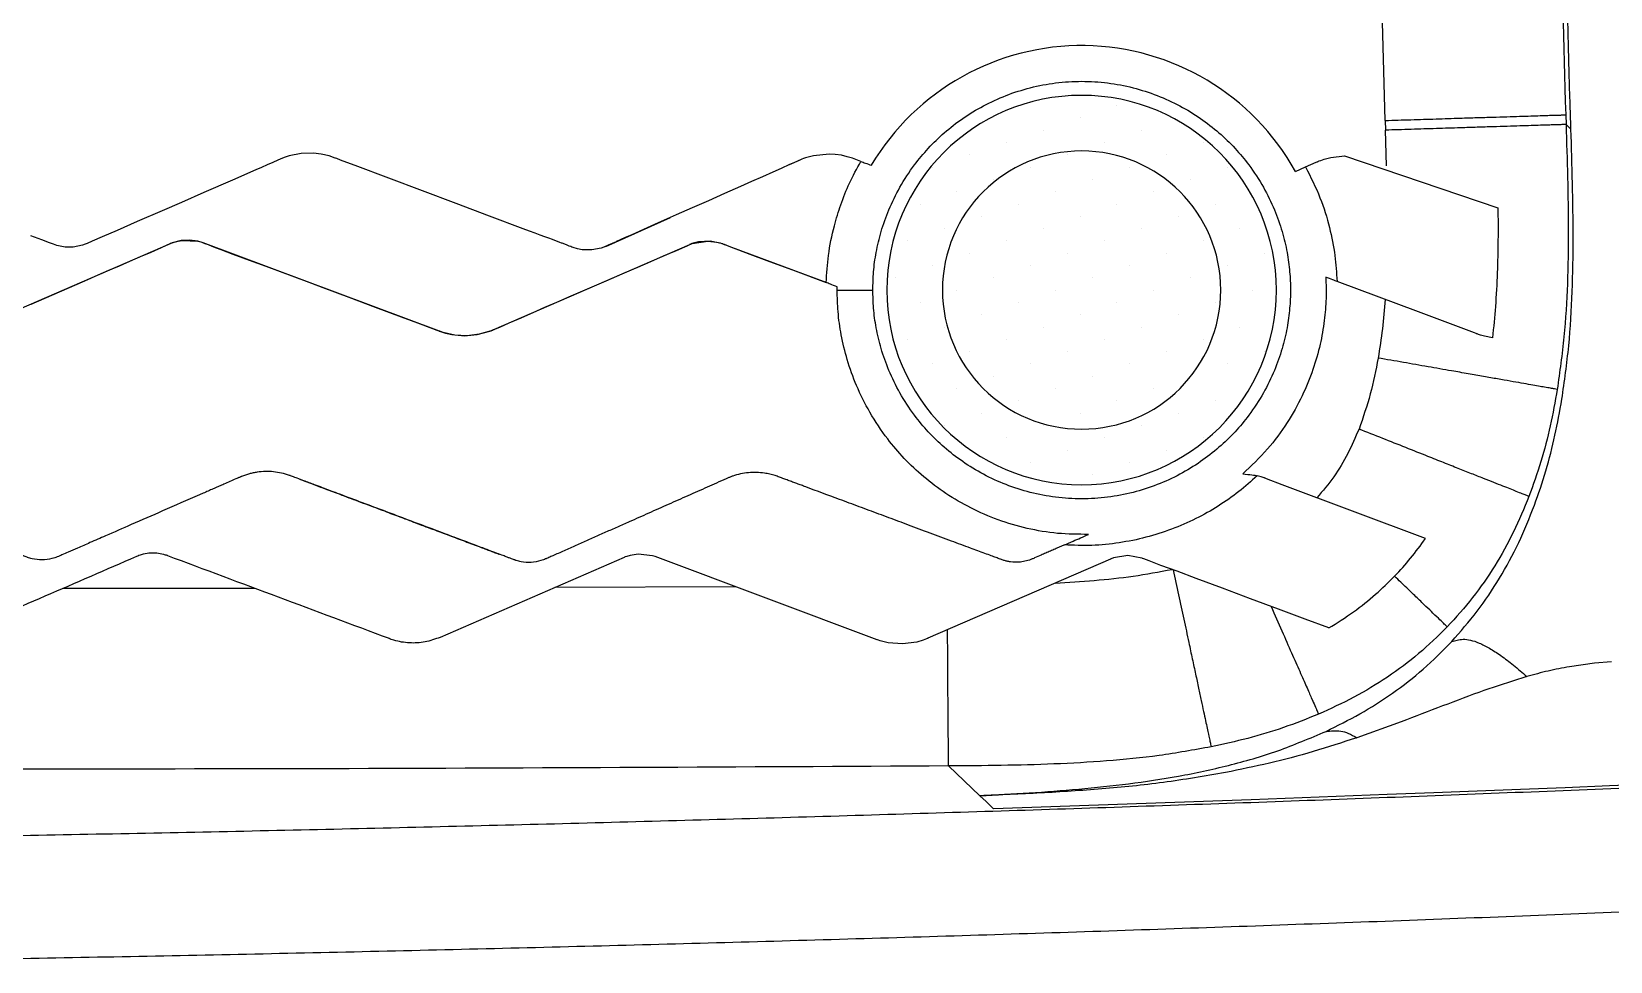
# Model space of a CAD drawing. Header units: inches. Extents: x 2 to 87, y 6 to 129.
# Drawn here: x 44.65 to 58.83, y 48.45 to 56.81 of the extents above; entities that cross this region are included whole.
import ezdxf

# ---------------------------------------------------------------- set-up
doc = ezdxf.new("R2010")
doc.units = ezdxf.units.IN
doc.header["$MEASUREMENT"] = 0
doc.layers.add('1', color=4, linetype='Continuous')

# ---------------------------------------------------------------- blocks, each defined once
blk = doc.blocks.new('*X2')
at = {"color": 0}
for p, q in [((200.597, 336.892), (200.597, 336.892)), ((200.332, 336.627), (200.332, 336.627)), ((200.995, 336.76), (200.995, 336.76)), ((201.393, 336.627), (201.393, 336.627)), ((199.669, 336.494), (199.669, 336.494)), ((200.73, 336.494), (200.73, 336.494)), ((201.791, 336.494), (201.791, 336.494)), ((200.067, 336.362), (200.067, 336.362)), ((201.128, 336.362), (201.128, 336.362)), ((202.188, 336.362), (202.188, 336.362)), ((199.404, 336.229), (199.404, 336.229)), ((199.802, 336.097), (199.802, 336.097)), ((200.465, 336.229), (200.465, 336.229)), ((200.863, 336.097), (200.863, 336.097)), ((201.525, 336.229), (201.525, 336.229)), ((201.923, 336.097), (201.923, 336.097)), ((202.586, 336.229), (202.586, 336.229)), ((200.2, 335.964), (200.2, 335.964)), ((201.26, 335.964), (201.26, 335.964)), ((202.321, 335.964), (202.321, 335.964)), ((199.537, 335.832), (199.537, 335.832)), ((200.597, 335.832), (200.597, 335.832)), ((201.658, 335.832), (201.658, 335.832)), ((202.719, 335.832), (202.719, 335.832)), ((199.934, 335.699), (199.934, 335.699)), ((200.995, 335.699), (200.995, 335.699)), ((202.056, 335.699), (202.056, 335.699)), ((199.272, 335.566), (199.272, 335.566)), ((199.669, 335.434), (199.669, 335.434)), ((200.332, 335.566), (200.332, 335.566)), ((200.73, 335.434), (200.73, 335.434)), ((201.393, 335.566), (201.393, 335.566)), ((201.791, 335.434), (201.791, 335.434)), ((202.454, 335.566), (202.454, 335.566)), ((202.851, 335.434), (202.851, 335.434)), ((199.006, 335.301), (199.006, 335.301)), ((200.067, 335.301), (200.067, 335.301)), ((201.128, 335.301), (201.128, 335.301)), ((202.188, 335.301), (202.188, 335.301)), ((199.404, 335.169), (199.404, 335.169)), ((200.465, 335.169), (200.465, 335.169)), ((201.525, 335.169), (201.525, 335.169)), ((202.586, 335.169), (202.586, 335.169)), ((199.139, 334.903), (199.139, 334.903)), ((199.802, 335.036), (199.802, 335.036)), ((200.2, 334.903), (200.2, 334.903)), ((200.863, 335.036), (200.863, 335.036)), ((201.26, 334.903), (201.26, 334.903)), ((201.923, 335.036), (201.923, 335.036)), ((202.321, 334.903), (202.321, 334.903)), ((202.984, 335.036), (202.984, 335.036)), ((199.537, 334.771), (199.537, 334.771)), ((200.597, 334.771), (200.597, 334.771)), ((201.658, 334.771), (201.658, 334.771)), ((202.719, 334.771), (202.719, 334.771)), ((199.934, 334.638), (199.934, 334.638)), ((200.995, 334.638), (200.995, 334.638)), ((202.056, 334.638), (202.056, 334.638)), ((199.272, 334.506), (199.272, 334.506)), ((200.332, 334.506), (200.332, 334.506)), ((201.393, 334.506), (201.393, 334.506)), ((202.454, 334.506), (202.454, 334.506)), ((199.006, 334.241), (199.006, 334.241)), ((199.669, 334.373), (199.669, 334.373)), ((200.067, 334.241), (200.067, 334.241)), ((200.73, 334.373), (200.73, 334.373)), ((201.128, 334.241), (201.128, 334.241)), ((201.791, 334.373), (201.791, 334.373)), ((202.188, 334.241), (202.188, 334.241)), ((202.851, 334.373), (202.851, 334.373)), ((199.404, 334.108), (199.404, 334.108)), ((200.465, 334.108), (200.465, 334.108)), ((201.525, 334.108), (201.525, 334.108)), ((202.586, 334.108), (202.586, 334.108)), ((199.802, 333.975), (199.802, 333.975)), ((200.863, 333.975), (200.863, 333.975)), ((201.923, 333.975), (201.923, 333.975)), ((200.2, 333.843), (200.2, 333.843)), ((201.26, 333.843), (201.26, 333.843)), ((202.321, 333.843), (202.321, 333.843)), ((199.537, 333.71), (199.537, 333.71)), ((199.934, 333.578), (199.934, 333.578)), ((200.597, 333.71), (200.597, 333.71)), ((200.995, 333.578), (200.995, 333.578)), ((201.658, 333.71), (201.658, 333.71)), ((202.056, 333.578), (202.056, 333.578)), ((200.332, 333.445), (200.332, 333.445)), ((201.393, 333.445), (201.393, 333.445)), ((202.454, 333.445), (202.454, 333.445)), ((199.669, 333.312), (199.669, 333.312)), ((200.73, 333.312), (200.73, 333.312)), ((201.791, 333.312), (201.791, 333.312)), ((200.067, 333.18), (200.067, 333.18)), ((200.465, 333.047), (200.465, 333.047)), ((201.128, 333.18), (201.128, 333.18)), ((201.525, 333.047), (201.525, 333.047)), ((200.863, 332.915), (200.863, 332.915))]:
    blk.add_line(p, q, dxfattribs=at)
blk = doc.blocks.new('DRAIN')
at = {"layer": '1', "color": 2}
for radius in [1.75, 1.25]:
    blk.add_circle((0, 0), radius, dxfattribs=at)
at = {"layer": '1', "color": 3, "xscale": 0.8339416050646733, "yscale": 0.8339416050646733, "zscale": 0.8339416050646733}
blk.add_blockref('*X2', (-167.604, -279.291), dxfattribs=at)
blk = doc.blocks.new('2026 STRIDE')
at = {"layer": '1', "color": 3}
for p, q in [((54.479, 34.897), (54.434, 36.448)), ((54.479, 34.897), (54.481, 34.81)), ((56.1, 34.948), (56.103, 34.861)), ((54.491, 34.489), (54.481, 34.81)), ((56.147, 34.819), (56.103, 34.861)), ((49.126, 34.5), (49.217, 34.54)), ((53.672, 34.439), (53.763, 34.479)), ((47.476, 33.766), (48.059, 34.025)), ((49.555, 33.373), (49.555, 33.403)), ((44.323, 30.692), (42.597, 30.691)), ((48.643, 30.707), (47.019, 30.699)), ((56.358, 30.02), (56.135, 29.988)), ((56.512, 30.033), (56.358, 30.02)), ((55.75, 29.9), (55.365, 29.775)), ((54.623, 29.493), (54.223, 29.349)), ((50.837, 28.828), (50.555, 29.096)), ((50.892, 28.776), (50.837, 28.828)), ((54.495, 28.839), (53.273, 28.793)), ((54.914, 28.855), (54.495, 28.839)), ((55.695, 28.885), (54.914, 28.855)), ((56.096, 28.9), (55.695, 28.885)), ((56.492, 28.916), (56.096, 28.9)), ((56.722, 28.926), (56.492, 28.916)), ((50.96, 28.711), (50.892, 28.776)), ((53.273, 28.793), (50.96, 28.711))]:
    blk.add_line(p, q, dxfattribs=at)
at = {"layer": '1', "color": 3, "flags": 128}
for points in [[(49.768, 34.529), (49.694, 34.557), (49.646, 34.571), (49.593, 34.584), (49.537, 34.591), (49.482, 34.594), (49.343, 34.58), (49.269, 34.56), (49.252, 34.554), (49.236, 34.548), (49.219, 34.541), (49.218, 34.54), (49.209, 34.537), (49.186, 34.526), (49.126, 34.5), (49.052, 34.467), (48.978, 34.434), (48.883, 34.392), (48.785, 34.348), (48.687, 34.305), (48.543, 34.24), (48.398, 34.176), (48.253, 34.112), (48.109, 34.048), (47.947, 33.976), (47.814, 33.916), (47.709, 33.87), (47.65, 33.844), (47.606, 33.824), (47.579, 33.812), (47.571, 33.809), (47.569, 33.808), (47.568, 33.807), (47.568, 33.807), (47.568, 33.807), (47.568, 33.807), (47.568, 33.807), (47.568, 33.807), (47.568, 33.807), (47.568, 33.807), (47.568, 33.807), (47.568, 33.807), (47.568, 33.807), (47.499, 33.777), (47.481, 33.769), (47.477, 33.767), (47.476, 33.766), (47.476, 33.766), (47.475, 33.766), (47.475, 33.766), (47.475, 33.766), (47.475, 33.766), (47.475, 33.766), (47.475, 33.766), (47.475, 33.766), (47.475, 33.766), (47.435, 33.751), (47.35, 33.734), (47.264, 33.736), (47.222, 33.744), (47.183, 33.756), (47.172, 33.76), (47.161, 33.764), (47.147, 33.769), (47.129, 33.776), (47.109, 33.784), (47.085, 33.793), (47.085, 33.793), (47.085, 33.793), (47.084, 33.793), (47.083, 33.793), (47.079, 33.795), (47.063, 33.801), (46.997, 33.826), (46.965, 33.838), (46.929, 33.851), (46.887, 33.867), (46.841, 33.884), (46.79, 33.903), (46.734, 33.924), (46.432, 34.038), (46.131, 34.151), (45.829, 34.265), (45.527, 34.378), (45.226, 34.491), (45.15, 34.52), (45.094, 34.541), (45.059, 34.554), (45.049, 34.558), (45.046, 34.559), (44.99, 34.578), (44.92, 34.594), (44.849, 34.602), (44.74, 34.599), (44.632, 34.578), (44.586, 34.563), (44.551, 34.549), (44.53, 34.54), (44.485, 34.52), (44.433, 34.497), (44.382, 34.475), (44.331, 34.453), (44.123, 34.362), (43.865, 34.249), (43.664, 34.161), (43.492, 34.086), (43.267, 33.988), (43.087, 33.909), (42.952, 33.85), (42.863, 33.812), (42.818, 33.792), (42.8, 33.784), (42.775, 33.776), (42.692, 33.759), (42.618, 33.76), (42.544, 33.774), (42.528, 33.779), (42.514, 33.784), (42.477, 33.798), (42.41, 33.823), (42.312, 33.86)], [(53.763, 34.479), (53.859, 34.521), (53.868, 34.525), (53.871, 34.526), (53.871, 34.526), (53.871, 34.526), (53.871, 34.526), (53.871, 34.526), (53.871, 34.526), (53.871, 34.526), (53.871, 34.526), (53.871, 34.526), (53.871, 34.526), (53.871, 34.526), (53.871, 34.526), (53.871, 34.526), (53.871, 34.526), (53.871, 34.526), (53.871, 34.526), (53.871, 34.526), (53.871, 34.526), (53.871, 34.526), (53.871, 34.526), (53.871, 34.526), (53.871, 34.526), (53.871, 34.526), (53.871, 34.526), (53.871, 34.526), (53.871, 34.526), (53.871, 34.526), (53.871, 34.526), (53.871, 34.526), (53.871, 34.526), (53.871, 34.526), (53.871, 34.526), (53.871, 34.526), (53.871, 34.526), (53.871, 34.526), (53.871, 34.526), (53.871, 34.526), (53.871, 34.526), (53.871, 34.526), (53.871, 34.526), (53.871, 34.526), (53.871, 34.526), (53.871, 34.526), (53.871, 34.526), (53.871, 34.526), (53.871, 34.526), (53.871, 34.526), (53.871, 34.526), (53.871, 34.526), (53.871, 34.526), (53.871, 34.526), (53.871, 34.526), (53.871, 34.526), (53.871, 34.526), (53.871, 34.526), (53.871, 34.526), (53.871, 34.526), (53.871, 34.526), (53.871, 34.526), (53.871, 34.526), (53.871, 34.526), (53.871, 34.526), (53.871, 34.526), (53.871, 34.526), (53.871, 34.526), (53.871, 34.526), (53.871, 34.526), (53.871, 34.526), (53.871, 34.526), (53.871, 34.526), (53.871, 34.526), (53.871, 34.526), (53.871, 34.526), (53.871, 34.526), (53.871, 34.526), (53.871, 34.526), (53.871, 34.526), (53.871, 34.526), (53.871, 34.526), (53.871, 34.526), (53.871, 34.526), (53.871, 34.526), (53.871, 34.526), (53.871, 34.526), (53.871, 34.526), (53.871, 34.526), (53.871, 34.526), (53.871, 34.526), (53.871, 34.526), (53.871, 34.526), (53.871, 34.526), (53.871, 34.526), (53.871, 34.526), (53.871, 34.526), (53.871, 34.526), (53.871, 34.526), (53.871, 34.526), (53.871, 34.526), (53.871, 34.526), (53.871, 34.526), (53.871, 34.526), (53.871, 34.526), (53.871, 34.526), (53.871, 34.526), (53.871, 34.526), (53.871, 34.526), (53.871, 34.526), (53.871, 34.526), (53.871, 34.526), (53.871, 34.526), (53.871, 34.526), (53.871, 34.526), (53.871, 34.526), (53.871, 34.526), (53.871, 34.526), (53.871, 34.526), (53.871, 34.526), (53.871, 34.526), (53.871, 34.526), (53.871, 34.526), (53.871, 34.526), (53.871, 34.526), (53.871, 34.526), (53.871, 34.526), (53.871, 34.526), (53.871, 34.526), (53.871, 34.526), (53.871, 34.526), (53.871, 34.526), (53.871, 34.526), (53.871, 34.526), (53.871, 34.526), (53.871, 34.526), (53.871, 34.526), (53.871, 34.526), (53.871, 34.526), (53.871, 34.526), (53.871, 34.526), (53.871, 34.526), (53.871, 34.526), (53.871, 34.526), (53.871, 34.526), (53.871, 34.526), (53.871, 34.526), (53.871, 34.526), (53.871, 34.526), (53.871, 34.526), (53.871, 34.526), (53.871, 34.526), (53.871, 34.526), (53.871, 34.526), (53.871, 34.526), (53.871, 34.526), (53.871, 34.526), (53.871, 34.526), (53.871, 34.526), (53.871, 34.526), (53.871, 34.526), (53.871, 34.526), (53.871, 34.526), (53.871, 34.526), (53.871, 34.526), (53.871, 34.526), (53.871, 34.526), (53.871, 34.526), (53.871, 34.526), (53.871, 34.526), (53.871, 34.526), (53.871, 34.526), (53.871, 34.526), (53.871, 34.526), (53.871, 34.526), (53.871, 34.526), (53.871, 34.526), (53.871, 34.526), (53.871, 34.526), (53.871, 34.526), (53.871, 34.526), (53.871, 34.526), (53.871, 34.526), (53.871, 34.526), (53.871, 34.526), (53.871, 34.526), (53.871, 34.526), (53.871, 34.526), (53.871, 34.526), (53.871, 34.526), (53.871, 34.526), (53.871, 34.526), (53.871, 34.526), (53.871, 34.526), (53.871, 34.526), (53.871, 34.526), (53.871, 34.526), (53.871, 34.526), (53.871, 34.526), (53.871, 34.526), (53.871, 34.526), (53.871, 34.526), (53.871, 34.526), (53.871, 34.526), (53.871, 34.526), (53.871, 34.526), (53.871, 34.526), (53.871, 34.526), (53.871, 34.526), (53.871, 34.526), (53.871, 34.526), (53.871, 34.526), (53.871, 34.526), (53.871, 34.526), (53.871, 34.526), (53.871, 34.526), (53.871, 34.526), (53.871, 34.526), (53.871, 34.526), (53.871, 34.526), (53.871, 34.526), (53.871, 34.526), (53.871, 34.526), (53.871, 34.526), (53.871, 34.526), (53.871, 34.526), (53.871, 34.526), (53.871, 34.526), (53.871, 34.526), (53.871, 34.526), (53.871, 34.526), (53.871, 34.526), (53.871, 34.526), (53.871, 34.526), (53.871, 34.526), (53.871, 34.526), (53.871, 34.526), (53.871, 34.526), (53.871, 34.526), (53.871, 34.526), (53.871, 34.526), (53.871, 34.526), (53.871, 34.526), (53.871, 34.526), (53.871, 34.526), (53.871, 34.526), (53.871, 34.526), (53.871, 34.526), (53.871, 34.526), (53.871, 34.526), (53.871, 34.526), (53.871, 34.526), (53.871, 34.526), (53.871, 34.526), (53.871, 34.526), (53.871, 34.526), (53.871, 34.526), (53.871, 34.526), (53.871, 34.526), (53.871, 34.526), (53.871, 34.526), (53.871, 34.526), (53.871, 34.526), (53.871, 34.526), (53.871, 34.526), (53.871, 34.526), (53.871, 34.526), (53.871, 34.526), (53.871, 34.526), (53.871, 34.526), (53.871, 34.526), (53.871, 34.526), (53.871, 34.526), (53.871, 34.526), (53.871, 34.526), (53.871, 34.526), (53.871, 34.526), (53.871, 34.526), (53.871, 34.526), (53.871, 34.526), (53.871, 34.526), (53.871, 34.526), (53.871, 34.526), (53.871, 34.526), (53.871, 34.526), (53.871, 34.526), (53.871, 34.526), (53.871, 34.526), (53.871, 34.526), (53.871, 34.526), (53.871, 34.526), (53.871, 34.526), (53.871, 34.526), (53.871, 34.526), (53.871, 34.526), (53.871, 34.526), (53.871, 34.526), (53.871, 34.526), (53.871, 34.526), (53.871, 34.526), (53.871, 34.526), (53.871, 34.526), (53.871, 34.526), (53.871, 34.526), (53.871, 34.526), (53.871, 34.526), (53.871, 34.526), (53.871, 34.526), (53.871, 34.526), (53.871, 34.526), (53.871, 34.526), (53.871, 34.526), (53.871, 34.526), (53.871, 34.526), (53.871, 34.526), (53.871, 34.526), (53.871, 34.526), (53.871, 34.526), (53.871, 34.526), (53.871, 34.526), (53.871, 34.526), (53.871, 34.526), (53.871, 34.526), (53.871, 34.526), (53.871, 34.526), (53.871, 34.526), (53.871, 34.526), (53.871, 34.526), (53.871, 34.526), (53.871, 34.526), (53.871, 34.526), (53.871, 34.526), (53.871, 34.526), (53.871, 34.526), (53.871, 34.526), (53.871, 34.526), (53.871, 34.526), (53.871, 34.526), (53.871, 34.526), (53.871, 34.526), (53.871, 34.526), (53.871, 34.526), (53.871, 34.526), (53.871, 34.526), (53.871, 34.526), (53.871, 34.526), (53.871, 34.526), (53.871, 34.526), (53.871, 34.526), (53.871, 34.526), (53.871, 34.526), (53.871, 34.526), (53.871, 34.526), (53.871, 34.526), (53.871, 34.526), (53.871, 34.526), (53.871, 34.526), (53.871, 34.526), (53.871, 34.526), (53.871, 34.526), (53.871, 34.526), (53.871, 34.526), (53.871, 34.526), (53.871, 34.526), (53.871, 34.526), (53.871, 34.526), (53.871, 34.526), (53.871, 34.526), (53.871, 34.526), (53.871, 34.526), (53.871, 34.526), (53.871, 34.526), (53.871, 34.526), (53.871, 34.526), (53.871, 34.526), (53.871, 34.526), (53.871, 34.526), (53.871, 34.526), (53.871, 34.526), (53.871, 34.526), (53.871, 34.526), (53.871, 34.526), (53.871, 34.526), (53.871, 34.526), (53.871, 34.526), (53.871, 34.526), (53.871, 34.526), (53.871, 34.527), (53.872, 34.527), (53.872, 34.527), (53.872, 34.527), (53.872, 34.527), (53.873, 34.527), (53.875, 34.528), (53.879, 34.53), (53.886, 34.533), (53.901, 34.538), (53.93, 34.549), (53.99, 34.565), (54.113, 34.58), (55.491, 34.113)], [(49.456, 33.44), (48.584, 33.766), (48.544, 33.781), (48.532, 33.786), (48.528, 33.787), (48.526, 33.788), (48.526, 33.788), (48.526, 33.788), (48.526, 33.788), (48.526, 33.788), (48.526, 33.788), (48.526, 33.788), (48.526, 33.788), (48.526, 33.788), (48.526, 33.788), (48.526, 33.788), (48.526, 33.788), (48.526, 33.788), (48.418, 33.812), (48.309, 33.806), (48.25, 33.79), (48.236, 33.784), (48.229, 33.781), (48.227, 33.78), (48.227, 33.78), (46.467, 33.017), (46.467, 33.016), (46.466, 33.016), (46.466, 33.016), (46.465, 33.016), (46.445, 33.007), (46.339, 32.976), (46.231, 32.963), (46.121, 32.969), (46.015, 32.992), (45.99, 33.001), (45.984, 33.003), (45.982, 33.003), (43.86, 33.798), (43.857, 33.798), (43.849, 33.801), (43.812, 33.812), (43.737, 33.822), (43.662, 33.818), (43.58, 33.797), (43.569, 33.792), (43.564, 33.79), (43.562, 33.789), (41.813, 33.03)], [(42.313, 33.247), (42.451, 33.307), (42.589, 33.367), (42.727, 33.427), (42.822, 33.468), (42.917, 33.51), (43.012, 33.551), (43.107, 33.592), (43.201, 33.633), (43.296, 33.674), (43.391, 33.715), (43.486, 33.756), (43.543, 33.781), (43.558, 33.788), (43.562, 33.79), (43.563, 33.79), (43.598, 33.803), (43.633, 33.813), (43.669, 33.819), (43.811, 33.812), (43.825, 33.809), (43.838, 33.805), (43.852, 33.8), (43.873, 33.792), (43.903, 33.781), (43.903, 33.781), (43.903, 33.781), (43.905, 33.781), (43.91, 33.779), (43.932, 33.77), (43.968, 33.757), (44.018, 33.738), (44.127, 33.697), (44.273, 33.643), (44.423, 33.587), (44.551, 33.539), (44.679, 33.491), (44.807, 33.443), (44.934, 33.395), (45.169, 33.308), (45.403, 33.22), (45.637, 33.133), (45.786, 33.077), (45.894, 33.037), (45.959, 33.012), (45.976, 33.006), (45.98, 33.004), (45.981, 33.004), (45.982, 33.004), (45.982, 33.004), (45.982, 33.004), (45.982, 33.004), (45.982, 33.004), (45.982, 33.004), (45.982, 33.004), (45.982, 33.004), (45.982, 33.004), (46.037, 32.986), (46.092, 32.973), (46.207, 32.963), (46.322, 32.973), (46.433, 33.003), (46.447, 33.008), (46.46, 33.013), (46.465, 33.016), (46.473, 33.019), (46.484, 33.024), (46.485, 33.024), (46.495, 33.029), (46.523, 33.041), (46.607, 33.077), (46.716, 33.124), (46.823, 33.171), (46.93, 33.218), (47.037, 33.264), (47.144, 33.311), (47.313, 33.384), (47.481, 33.457), (47.65, 33.53), (47.765, 33.58), (47.88, 33.63), (47.995, 33.68), (48.11, 33.73), (48.186, 33.763), (48.207, 33.772), (48.213, 33.774), (48.253, 33.791), (48.393, 33.813), (48.473, 33.804), (48.488, 33.8), (48.504, 33.796), (48.518, 33.791), (48.535, 33.785), (48.535, 33.785), (48.537, 33.784), (48.54, 33.783), (48.551, 33.779), (48.596, 33.762), (48.668, 33.735), (48.769, 33.697), (48.948, 33.63), (49.177, 33.545), (49.456, 33.44)], [(55.443, 32.945), (55.371, 32.959), (55.336, 32.969), (55.318, 32.975), (55.31, 32.978), (55.305, 32.979), (55.303, 32.98), (55.302, 32.98), (55.302, 32.981), (55.301, 32.981), (55.301, 32.981), (55.301, 32.981), (55.301, 32.981), (55.301, 32.981), (55.301, 32.981), (55.301, 32.981), (55.301, 32.981), (55.301, 32.981), (55.301, 32.981), (55.301, 32.981), (55.301, 32.981), (55.301, 32.981), (55.301, 32.981), (55.301, 32.981), (55.301, 32.981), (55.301, 32.981), (55.301, 32.981), (55.3, 32.981), (55.297, 32.982), (55.282, 32.988), (55.258, 32.997), (54.779, 33.176), (54.046, 33.45)], [(54.84, 31.14), (53.553, 31.624), (53.413, 31.677), (53.401, 31.681), (53.399, 31.682), (53.399, 31.682), (53.398, 31.682), (53.398, 31.682), (53.398, 31.682), (53.398, 31.682), (53.398, 31.682), (53.398, 31.682), (53.398, 31.682), (53.398, 31.682), (53.398, 31.682), (53.398, 31.682), (53.398, 31.682), (53.398, 31.682), (53.398, 31.682), (53.398, 31.682), (53.398, 31.682), (53.398, 31.682), (53.398, 31.682), (53.398, 31.682), (53.397, 31.682), (53.396, 31.683), (53.394, 31.684), (53.39, 31.685), (53.381, 31.688), (53.363, 31.694), (53.328, 31.704)], [(53.971, 30.336), (53.76, 30.415), (53.521, 30.504), (53.269, 30.599), (53.017, 30.693), (52.781, 30.781), (52.608, 30.846), (52.464, 30.899), (52.359, 30.939), (52.311, 30.957), (52.298, 30.962), (52.294, 30.963), (52.293, 30.963), (52.293, 30.964), (52.292, 30.964), (52.292, 30.964), (52.292, 30.964), (52.292, 30.964), (52.292, 30.964), (52.292, 30.964), (52.292, 30.964), (52.292, 30.964), (52.292, 30.964), (52.292, 30.964), (52.292, 30.964), (52.292, 30.964), (52.292, 30.964), (52.292, 30.964), (52.292, 30.964), (52.165, 30.987), (52.037, 30.966), (52.015, 30.958), (52.012, 30.957), (52.012, 30.956), (52.011, 30.956), (52.011, 30.956), (50.369, 30.244), (50.368, 30.243), (50.364, 30.241), (50.357, 30.238), (50.326, 30.227), (50.271, 30.21), (50.143, 30.193), (50.013, 30.204), (49.942, 30.222), (49.925, 30.227), (49.918, 30.23), (49.914, 30.231), (49.914, 30.231), (47.921, 30.977), (47.921, 30.977), (47.921, 30.977), (47.921, 30.977), (47.919, 30.978), (47.895, 30.985), (47.766, 31), (47.695, 30.988), (47.664, 30.979), (47.651, 30.974), (47.645, 30.971), (47.642, 30.97), (47.641, 30.97), (47.641, 30.969), (47.64, 30.969), (47.64, 30.969), (47.64, 30.969), (45.988, 30.252)]]:
    blk.add_lwpolyline(points, dxfattribs=at)
at = {"layer": '1', "color": 3}
blk.add_arc((51.751, 33.373), 2.197, 29.0438, 149.3098, dxfattribs=at)
for points, knots in [([(55.969, 50.122), (55.955, 48.857), (55.927, 46.328), (55.942, 42.534), (55.993, 38.74), (56.064, 36.212), (56.1, 34.948)], [0, 0, 0, 0, 0.25, 0.5, 0.75, 1, 1, 1, 1]), ([(56.147, 34.819), (56.144, 34.903), (56.138, 35.083), (56.13, 35.371), (56.122, 35.692), (56.115, 36.04), (56.11, 36.411), (56.108, 36.799), (56.109, 37.058), (56.109, 37.19)], [0, 0, 0, 0, 0.104536, 0.2247704, 0.3586518, 0.5043906, 0.6605149, 0.8259289, 1, 1, 1, 1]), ([(57.788, 35.373), (57.716, 35.398), (57.571, 35.448), (57.356, 35.535), (57.162, 35.63), (56.992, 35.73), (56.845, 35.831), (56.708, 35.944), (56.582, 36.065), (56.469, 36.195), (56.371, 36.332), (56.289, 36.473), (56.217, 36.633), (56.161, 36.81), (56.126, 37.002), (56.115, 37.128), (56.109, 37.19)], [0, 0, 0, 0, 0.08539, 0.17075, 0.25609, 0.320016, 0.383773, 0.44727, 0.510417, 0.573145, 0.635416, 0.697235, 0.758638, 0.839902, 0.920468, 1, 1, 1, 1]), ([(49.875, 33.373), (49.877, 33.319), (49.879, 33.205), (49.904, 33.029), (49.948, 32.841), (50.018, 32.645), (50.117, 32.442), (50.237, 32.258), (50.373, 32.095), (50.517, 31.955), (50.683, 31.826), (50.868, 31.713), (51.072, 31.619), (51.289, 31.55), (51.518, 31.507), (51.751, 31.492), (51.985, 31.507), (52.213, 31.55), (52.431, 31.619), (52.634, 31.713), (52.82, 31.826), (52.985, 31.955), (53.13, 32.095), (53.265, 32.258), (53.386, 32.442), (53.485, 32.645), (53.554, 32.841), (53.599, 33.029), (53.622, 33.205), (53.63, 33.373), (53.622, 33.541), (53.599, 33.717), (53.554, 33.904), (53.485, 34.101), (53.386, 34.304), (53.265, 34.488), (53.13, 34.651), (52.985, 34.791), (52.82, 34.92), (52.634, 35.033), (52.431, 35.126), (52.213, 35.196), (51.985, 35.239), (51.751, 35.254), (51.518, 35.239), (51.289, 35.196), (51.072, 35.126), (50.868, 35.033), (50.683, 34.92), (50.517, 34.791), (50.373, 34.651), (50.237, 34.488), (50.117, 34.304), (50.018, 34.101), (49.948, 33.904), (49.904, 33.717), (49.879, 33.541), (49.877, 33.427), (49.875, 33.373)], [0, 0, 0, 0, 0.013834, 0.028864, 0.045175, 0.062841, 0.081915, 0.10242, 0.118731, 0.135806, 0.153596, 0.172027, 0.191008, 0.210421, 0.230134, 0.25, 0.269866, 0.289579, 0.308992, 0.327973, 0.346404, 0.364194, 0.381269, 0.39758, 0.418085, 0.437159, 0.454825, 0.471136, 0.486166, 0.5, 0.513834, 0.528864, 0.545175, 0.562841, 0.581915, 0.60242, 0.618731, 0.635806, 0.653596, 0.672027, 0.691008, 0.710421, 0.730134, 0.75, 0.769866, 0.789579, 0.808992, 0.827973, 0.846404, 0.864194, 0.881269, 0.89758, 0.918085, 0.937159, 0.954825, 0.971136, 0.986166, 1, 1, 1, 1]), ([(54.479, 34.897), (54.556, 34.9), (54.708, 34.904), (54.933, 34.911), (55.132, 34.918), (55.302, 34.923), (55.444, 34.927), (55.573, 34.931), (55.689, 34.935), (55.789, 34.938), (55.874, 34.941), (55.943, 34.943), (56.003, 34.945), (56.049, 34.946), (56.08, 34.947), (56.093, 34.948), (56.1, 34.948)], [0, 0, 0, 0, 0.090455, 0.179009, 0.264268, 0.325714, 0.385138, 0.442996, 0.5, 0.557004, 0.614862, 0.674286, 0.735732, 0.820991, 0.909545, 1, 1, 1, 1]), ([(56.103, 34.861), (56.096, 34.86), (56.083, 34.86), (56.051, 34.859), (56.005, 34.858), (55.945, 34.856), (55.877, 34.854), (55.792, 34.851), (55.692, 34.848), (55.576, 34.844), (55.446, 34.84), (55.305, 34.836), (55.135, 34.83), (54.936, 34.824), (54.711, 34.817), (54.558, 34.812), (54.481, 34.81)], [0, 0, 0, 0, 0.090455, 0.179009, 0.264268, 0.325714, 0.385138, 0.442996, 0.5, 0.557004, 0.614862, 0.674286, 0.735732, 0.820991, 0.909545, 1, 1, 1, 1]), ([(56.103, 34.861), (56.108, 34.702), (56.118, 34.384), (56.126, 33.907), (56.118, 33.43), (56.091, 32.953), (56.046, 32.638), (56.024, 32.48)], [0, 0, 0, 0, 0.200017, 0.400028, 0.600032, 0.800026, 1, 1, 1, 1]), ([(56.066, 32.391), (56.088, 32.552), (56.134, 32.872), (56.162, 33.359), (56.17, 33.845), (56.162, 34.332), (56.152, 34.656), (56.147, 34.819)], [0, 0, 0, 0, 0.199971, 0.399964, 0.599969, 0.799981, 1, 1, 1, 1]), ([(49.456, 33.44), (49.461, 33.522), (49.472, 33.694), (49.52, 33.928), (49.586, 34.144), (49.663, 34.338), (49.732, 34.464), (49.768, 34.529)], [0, 0, 0, 0, 0.215165, 0.4524787, 0.623897, 0.8063157, 1, 1, 1, 1]), ([(49.768, 34.529), (49.781, 34.524), (49.809, 34.514), (49.844, 34.501), (49.862, 34.494)], [0, 0, 0, 0, 0.486001, 1, 1, 1, 1]), ([(53.763, 34.479), (53.809, 34.388), (53.897, 34.213), (53.98, 33.943), (54.031, 33.691), (54.041, 33.528), (54.046, 33.45)], [0, 0, 0, 0, 0.2844032, 0.5450464, 0.7830723, 1, 1, 1, 1]), ([(55.491, 34.113), (55.492, 34.016), (55.493, 33.821), (55.486, 33.525), (55.471, 33.233), (55.452, 33.039), (55.443, 32.945)], [0, 0, 0, 0, 0.249519, 0.499318, 0.759328, 1, 1, 1, 1]), ([(53.945, 33.488), (53.947, 33.425), (53.95, 33.295), (53.933, 33.093), (53.896, 32.879), (53.831, 32.651), (53.734, 32.414), (53.598, 32.173), (53.423, 31.934), (53.275, 31.793), (53.199, 31.721)], [0, 0, 0, 0, 0.0954781, 0.1961965, 0.3056955, 0.4245645, 0.5532811, 0.6921382, 0.8411581, 1, 1, 1, 1]), ([(54.046, 33.45), (54.034, 33.455), (54.01, 33.464), (53.967, 33.48), (53.945, 33.488)], [0, 0, 0, 0, 0.482038, 1, 1, 1, 1]), ([(49.555, 33.403), (49.533, 33.411), (49.491, 33.427), (49.468, 33.436), (49.456, 33.44)], [0, 0, 0, 0, 0.516479, 1, 1, 1, 1]), ([(49.555, 33.373), (49.577, 33.373), (49.623, 33.373), (49.705, 33.373), (49.79, 33.373), (49.847, 33.373), (49.875, 33.373)], [0, 0, 0, 0, 0.257226, 0.513656, 0.763013, 1, 1, 1, 1]), ([(51.813, 31.177), (51.72, 31.178), (51.535, 31.179), (51.262, 31.226), (51.001, 31.302), (50.756, 31.409), (50.532, 31.539), (50.332, 31.69), (50.157, 31.855), (49.993, 32.048), (49.847, 32.266), (49.727, 32.507), (49.643, 32.741), (49.589, 32.964), (49.56, 33.173), (49.556, 33.308), (49.555, 33.373)], [0, 0, 0, 0, 0.079217, 0.157943, 0.235572, 0.311544, 0.385375, 0.456662, 0.525099, 0.590469, 0.672618, 0.748989, 0.81966, 0.884843, 0.94484, 1, 1, 1, 1]), ([(54.477, 33.289), (54.47, 33.201), (54.456, 33.025), (54.429, 32.85), (54.415, 32.762)], [0, 0, 0, 0, 0.500027, 1, 1, 1, 1]), ([(54.415, 32.762), (54.394, 32.654), (54.353, 32.437), (54.279, 32.228), (54.243, 32.124)], [0, 0, 0, 0, 0.50006, 1, 1, 1, 1]), ([(56.024, 32.48), (56.016, 32.482), (56.001, 32.484), (55.967, 32.49), (55.919, 32.499), (55.858, 32.509), (55.789, 32.522), (55.704, 32.536), (55.604, 32.554), (55.49, 32.574), (55.362, 32.596), (55.223, 32.621), (55.056, 32.65), (54.861, 32.684), (54.64, 32.723), (54.49, 32.749), (54.415, 32.762)], [0, 0, 0, 0, 0.090296, 0.178734, 0.263951, 0.325423, 0.38492, 0.442887, 0.500018, 0.557147, 0.615108, 0.674597, 0.736062, 0.821271, 0.909705, 1, 1, 1, 1]), ([(56.024, 32.48), (56.004, 32.371), (55.965, 32.153), (55.882, 31.831), (55.807, 31.622), (55.77, 31.518)], [0, 0, 0, 0, 0.33335, 0.666684, 1, 1, 1, 1]), ([(55.819, 31.439), (55.855, 31.542), (55.926, 31.748), (56.007, 32.067), (56.046, 32.283), (56.066, 32.391)], [0, 0, 0, 0, 0.333317, 0.666651, 1, 1, 1, 1]), ([(54.243, 32.124), (54.211, 32.049), (54.147, 31.901), (54.022, 31.691), (53.917, 31.568), (53.864, 31.507)], [0, 0, 0, 0, 0.333394, 0.666726, 1, 1, 1, 1]), ([(55.77, 31.518), (55.762, 31.521), (55.745, 31.528), (55.711, 31.541), (55.664, 31.56), (55.605, 31.584), (55.538, 31.61), (55.458, 31.642), (55.363, 31.679), (55.255, 31.722), (55.134, 31.77), (55.003, 31.822), (54.845, 31.885), (54.662, 31.958), (54.454, 32.04), (54.314, 32.096), (54.243, 32.124)], [0, 0, 0, 0, 0.090179, 0.17853, 0.263713, 0.325201, 0.384746, 0.442789, 0.500012, 0.557233, 0.615273, 0.674813, 0.736295, 0.821473, 0.909822, 1, 1, 1, 1]), ([(51.596, 31.082), (51.582, 31.076), (51.554, 31.064), (51.512, 31.046), (51.47, 31.027), (51.428, 31.009), (51.381, 30.988), (51.343, 30.972), (51.317, 30.96), (51.31, 30.957), (51.291, 30.949), (51.256, 30.937), (51.19, 30.925), (51.131, 30.926), (51.081, 30.935), (51.052, 30.943), (51.031, 30.95), (51.008, 30.959), (50.98, 30.969), (50.935, 30.986), (50.858, 31.015), (50.739, 31.059), (50.574, 31.12), (50.389, 31.189), (50.231, 31.248), (50.108, 31.294), (50.019, 31.327), (49.93, 31.36), (49.841, 31.393), (49.752, 31.426), (49.664, 31.459), (49.504, 31.518), (49.36, 31.571), (49.233, 31.619), (49.194, 31.633), (49.154, 31.648), (49.115, 31.663), (49.075, 31.677), (49.036, 31.692), (48.995, 31.707), (48.951, 31.719), (48.871, 31.734), (48.781, 31.736), (48.686, 31.722), (48.635, 31.708), (48.605, 31.697), (48.593, 31.692), (48.582, 31.688), (48.569, 31.682), (48.533, 31.666), (48.472, 31.639), (48.358, 31.588), (48.213, 31.524), (48.037, 31.446), (47.862, 31.368), (47.709, 31.3), (47.58, 31.243), (47.474, 31.196), (47.368, 31.148), (47.262, 31.101), (47.155, 31.054), (47.068, 31.015), (47.005, 30.987), (46.97, 30.972), (46.949, 30.962), (46.939, 30.958), (46.93, 30.954), (46.916, 30.948), (46.873, 30.934), (46.806, 30.922), (46.73, 30.927), (46.684, 30.939), (46.665, 30.945), (46.656, 30.948), (46.644, 30.952), (46.626, 30.959), (46.611, 30.965), (46.598, 30.969), (46.582, 30.976), (46.548, 30.989), (46.492, 31.009), (46.431, 31.032), (46.369, 31.056), (46.31, 31.078), (46.244, 31.103), (46.171, 31.13), (46.092, 31.16), (46.006, 31.192), (45.806, 31.267), (45.499, 31.383), (45.196, 31.497), (45.008, 31.567), (44.932, 31.596), (44.867, 31.62), (44.811, 31.641), (44.759, 31.661), (44.709, 31.68), (44.67, 31.694), (44.648, 31.703), (44.639, 31.706), (44.589, 31.724), (44.492, 31.745), (44.381, 31.743), (44.309, 31.73), (44.274, 31.722), (44.239, 31.711), (44.214, 31.702), (44.198, 31.695), (44.19, 31.692), (44.184, 31.689), (44.18, 31.687), (44.177, 31.686), (44.168, 31.682), (44.141, 31.671), (44.099, 31.652), (44.049, 31.63), (44.002, 31.61), (43.966, 31.594), (43.937, 31.581), (43.915, 31.572), (43.893, 31.562), (43.87, 31.552), (43.848, 31.542), (43.722, 31.488), (43.511, 31.395), (43.229, 31.272), (43.012, 31.177), (42.851, 31.107), (42.739, 31.058), (42.655, 31.022), (42.602, 30.998), (42.57, 30.984), (42.548, 30.975), (42.525, 30.966), (42.48, 30.953), (42.411, 30.945), (42.344, 30.953), (42.301, 30.964), (42.286, 30.969), (42.267, 30.976), (42.249, 30.983), (42.225, 30.992), (42.204, 31), (42.18, 31.009), (42.145, 31.021), (42.086, 31.043), (41.987, 31.08), (41.84, 31.135), (41.667, 31.199), (41.476, 31.27), (41.272, 31.346), (41.013, 31.442), (40.808, 31.518), (40.666, 31.571), (40.624, 31.587), (40.581, 31.603), (40.538, 31.619), (40.494, 31.635), (40.45, 31.652), (40.382, 31.676), (40.311, 31.703), (40.231, 31.733), (40.163, 31.748), (40.066, 31.759), (39.982, 31.753), (39.916, 31.738), (39.888, 31.73), (39.861, 31.721), (39.836, 31.712), (39.822, 31.706), (39.814, 31.703), (39.812, 31.702), (39.805, 31.699), (39.777, 31.687), (39.717, 31.66), (39.613, 31.615), (39.486, 31.56), (39.341, 31.497), (39.185, 31.429), (38.982, 31.34), (38.819, 31.269), (38.703, 31.219), (38.664, 31.202), (38.624, 31.184), (38.584, 31.167), (38.542, 31.149), (38.477, 31.12), (38.397, 31.085), (38.313, 31.049), (38.262, 31.026), (38.224, 31.01), (38.189, 30.995), (38.128, 30.978), (38.051, 30.973), (37.987, 30.983), (37.951, 30.994), (37.944, 30.997), (37.938, 30.999), (37.933, 31.001), (37.924, 31.004), (37.908, 31.01), (37.876, 31.022), (37.819, 31.043), (37.736, 31.074), (37.637, 31.111), (37.531, 31.151), (37.427, 31.19), (37.303, 31.236), (37.159, 31.29), (36.996, 31.351), (36.745, 31.445), (36.53, 31.525), (36.351, 31.592), (36.295, 31.613), (36.24, 31.634), (36.184, 31.655), (36.128, 31.675), (36.06, 31.701), (36.002, 31.722), (35.958, 31.739), (35.935, 31.748), (35.91, 31.757), (35.883, 31.765), (35.818, 31.782), (35.712, 31.795), (35.601, 31.781), (35.529, 31.76), (35.499, 31.749), (35.476, 31.74), (35.461, 31.733), (35.448, 31.728), (35.438, 31.723), (35.429, 31.719), (35.211, 31.624), (34.961, 31.514), (34.68, 31.39), (34.574, 31.344), (34.469, 31.298), (34.363, 31.251), (34.258, 31.205), (34.148, 31.157), (34.033, 31.106), (33.939, 31.065), (33.881, 31.04), (33.861, 31.031), (33.848, 31.025), (33.826, 31.015), (33.79, 31.003), (33.732, 30.991), (33.678, 30.99), (33.629, 30.996), (33.6, 31.002), (33.578, 31.009), (33.563, 31.014), (33.551, 31.018), (33.537, 31.024), (33.518, 31.031), (33.491, 31.041), (33.456, 31.054), (33.416, 31.069), (33.375, 31.083), (33.335, 31.098), (32.991, 31.225), (32.52, 31.399), (32.048, 31.574), (31.877, 31.637), (31.83, 31.655), (31.782, 31.672), (31.735, 31.689), (31.688, 31.707), (31.641, 31.724), (31.598, 31.74), (31.562, 31.753), (31.534, 31.763), (31.509, 31.771), (31.483, 31.778), (31.417, 31.792), (31.334, 31.797), (31.238, 31.786), (31.178, 31.772), (31.14, 31.759), (31.122, 31.752), (31.113, 31.748), (31.107, 31.746), (31.103, 31.744), (31.1, 31.743), (31.09, 31.738), (31.076, 31.732), (31.057, 31.723), (31.038, 31.715), (31.015, 31.705), (30.547, 31.496), (30.087, 31.291), (29.636, 31.089)], [0, 0, 0, 0, 0.001946, 0.003893, 0.005839, 0.007786, 0.009732, 0.012425, 0.013134, 0.013329, 0.013387, 0.01573, 0.018092, 0.021919, 0.023199, 0.024482, 0.025789, 0.026006, 0.027658, 0.029594, 0.032198, 0.038077, 0.045866, 0.054604, 0.063351, 0.067386, 0.071421, 0.075455, 0.07949, 0.083525, 0.087559, 0.091594, 0.105304, 0.107099, 0.108895, 0.11069, 0.112486, 0.114281, 0.116076, 0.117834, 0.119863, 0.121945, 0.128139, 0.131213, 0.134272, 0.1348, 0.135339, 0.135889, 0.136394, 0.137036, 0.140966, 0.144896, 0.153068, 0.16124, 0.169412, 0.177583, 0.182532, 0.18748, 0.192428, 0.197376, 0.202324, 0.207273, 0.209522, 0.211158, 0.21218, 0.212461, 0.212544, 0.213425, 0.214454, 0.21828, 0.222106, 0.224035, 0.224393, 0.224657, 0.225182, 0.226007, 0.227131, 0.227206, 0.227783, 0.229366, 0.231881, 0.235328, 0.237715, 0.240408, 0.243404, 0.246705, 0.250309, 0.254218, 0.258432, 0.277595, 0.29617, 0.29971, 0.303249, 0.306513, 0.308679, 0.310845, 0.313553, 0.315487, 0.316266, 0.31653, 0.316735, 0.322954, 0.32915, 0.330715, 0.332272, 0.333828, 0.335388, 0.335654, 0.336024, 0.336498, 0.33651, 0.336601, 0.336859, 0.337839, 0.34025, 0.342789, 0.344775, 0.346761, 0.347801, 0.348841, 0.349882, 0.350922, 0.351962, 0.353003, 0.368404, 0.38147, 0.392199, 0.398713, 0.403913, 0.407799, 0.41037, 0.411311, 0.412337, 0.413366, 0.414487, 0.418317, 0.422153, 0.423067, 0.423939, 0.424146, 0.425656, 0.426457, 0.427406, 0.428504, 0.42975, 0.43209, 0.436599, 0.443275, 0.45212, 0.460138, 0.469365, 0.479801, 0.495427, 0.497312, 0.499224, 0.501162, 0.503128, 0.505119, 0.507137, 0.509182, 0.514258, 0.516938, 0.520049, 0.523161, 0.529362, 0.530604, 0.531846, 0.533096, 0.534224, 0.535153, 0.535161, 0.535231, 0.535428, 0.536175, 0.539085, 0.543883, 0.550569, 0.556792, 0.564068, 0.572396, 0.585001, 0.586787, 0.588605, 0.590455, 0.592335, 0.594248, 0.596191, 0.601469, 0.605369, 0.607891, 0.608635, 0.610621, 0.612785, 0.61661, 0.620445, 0.620928, 0.621412, 0.621451, 0.621754, 0.622111, 0.622592, 0.623924, 0.626505, 0.630314, 0.635284, 0.640016, 0.644748, 0.64948, 0.656916, 0.664352, 0.671788, 0.691124, 0.693656, 0.696189, 0.698721, 0.701253, 0.703785, 0.706317, 0.710626, 0.711591, 0.712413, 0.713782, 0.714916, 0.716078, 0.722283, 0.728475, 0.730211, 0.731878, 0.732524, 0.73342, 0.733876, 0.734332, 0.734788, 0.735244, 0.764693, 0.769601, 0.774509, 0.779417, 0.784325, 0.789234, 0.794142, 0.799685, 0.805228, 0.807251, 0.807803, 0.807964, 0.809074, 0.810898, 0.81282, 0.816576, 0.817826, 0.819087, 0.820367, 0.820704, 0.821177, 0.821924, 0.822671, 0.823778, 0.825604, 0.827429, 0.829255, 0.831081, 0.832907, 0.876133, 0.895153, 0.897288, 0.899423, 0.901558, 0.903692, 0.905827, 0.907962, 0.910097, 0.911779, 0.912769, 0.913928, 0.915101, 0.916278, 0.922471, 0.925588, 0.928693, 0.9303, 0.930719, 0.931137, 0.931555, 0.931569, 0.931671, 0.931942, 0.932953, 0.933693, 0.934588, 0.93564, 0.936848, 1, 1, 1, 1]), ([(44.725, 31.674), (44.725, 31.674), (44.768, 31.658), (44.85, 31.626), (44.976, 31.579), (45.116, 31.527), (45.247, 31.477), (45.362, 31.434), (45.446, 31.403), (45.523, 31.374), (45.593, 31.347), (45.656, 31.324), (45.711, 31.303), (45.798, 31.27), (45.917, 31.225), (46.068, 31.169), (46.209, 31.116), (46.315, 31.076), (46.388, 31.048), (46.431, 31.032), (46.473, 31.017), (46.502, 31.006), (46.516, 31), (46.517, 31)], [0, 0, 0, 0, 0.0000089, 0.0722595, 0.1366575, 0.212101, 0.3054637, 0.356693, 0.4038493, 0.4469325, 0.4859428, 0.52088, 0.5517442, 0.5785354, 0.6671642, 0.7510106, 0.8300748, 0.9043567, 0.9283884, 0.952164, 0.9756837, 0.9989473, 1, 1, 1, 1]), ([(53.328, 31.704), (53.274, 31.655), (53.164, 31.557), (52.979, 31.428), (52.777, 31.314), (52.56, 31.22), (52.329, 31.146), (52.089, 31.098), (51.843, 31.073), (51.678, 31.079), (51.596, 31.082)], [0, 0, 0, 0, 0.11501, 0.233888, 0.356235, 0.481559, 0.609278, 0.738739, 0.869228, 1, 1, 1, 1]), ([(53.199, 31.721), (53.229, 31.718), (53.284, 31.714), (53.314, 31.707), (53.328, 31.704)], [0, 0, 0, 0, 0.53815, 1, 1, 1, 1]), ([(55.77, 31.518), (55.725, 31.411), (55.637, 31.196), (55.466, 30.892), (55.27, 30.604), (55.114, 30.432), (55.036, 30.346)], [0, 0, 0, 0, 0.250019, 0.500026, 0.750015, 1, 1, 1, 1]), ([(55.076, 30.214), (55.154, 30.303), (55.31, 30.481), (55.51, 30.781), (55.684, 31.1), (55.774, 31.326), (55.819, 31.439)], [0, 0, 0, 0, 0.249991, 0.49998, 0.749983, 1, 1, 1, 1]), ([(51.596, 31.082), (51.621, 31.093), (51.682, 31.12), (51.765, 31.156), (51.813, 31.177)], [0, 0, 0, 0, 0.417623, 1, 1, 1, 1]), ([(54.563, 30.801), (54.612, 30.854), (54.711, 30.961), (54.797, 31.08), (54.84, 31.14)], [0, 0, 0, 0, 0.492906, 1, 1, 1, 1]), ([(45.988, 30.252), (45.943, 30.236), (45.854, 30.204), (45.711, 30.197), (45.609, 30.214), (45.553, 30.232), (45.54, 30.237), (45.535, 30.239), (45.533, 30.24), (44.868, 30.488), (44.204, 30.737), (43.54, 30.985), (43.539, 30.986), (43.527, 30.99), (43.496, 31), (43.417, 31.014), (43.333, 31.005), (43.274, 30.984), (43.26, 30.978), (43.259, 30.978), (42.712, 30.739), (42.163, 30.504), (41.615, 30.264), (41.613, 30.263), (41.608, 30.261), (41.599, 30.258), (41.572, 30.247), (41.502, 30.225), (41.388, 30.209), (41.275, 30.22), (41.203, 30.238), (41.176, 30.248), (41.165, 30.251), (40.498, 30.5), (39.833, 30.751), (39.168, 30.998), (39.165, 31), (39.137, 31.009), (39.064, 31.026), (38.975, 31.021), (38.913, 31.001), (38.895, 30.994), (38.89, 30.992), (38.351, 30.757), (37.808, 30.536), (37.271, 30.301), (37.265, 30.299), (37.241, 30.288), (37.182, 30.268), (37.08, 30.248), (36.969, 30.25), (36.885, 30.266), (36.844, 30.279), (36.826, 30.285), (36.819, 30.288), (36.152, 30.535), (35.487, 30.783), (34.822, 31.03), (34.822, 31.03), (34.821, 31.031), (34.82, 31.031), (34.775, 31.048), (34.699, 31.059), (34.615, 31.047), (34.573, 31.035), (34.556, 31.028), (34.548, 31.025), (34.544, 31.023), (34.543, 31.023), (34.542, 31.022), (34.542, 31.022), (34.542, 31.022), (33.995, 30.782), (33.448, 30.544), (32.901, 30.307)], [0, 0, 0, 0, 0.010135, 0.020199, 0.030305, 0.032098, 0.032888, 0.033236, 0.033322, 0.033334, 0.185513, 0.185529, 0.185559, 0.18568, 0.188193, 0.192644, 0.20268, 0.205872, 0.206011, 0.206045, 0.20606, 0.334117, 0.334165, 0.33436, 0.334708, 0.335328, 0.336434, 0.340902, 0.350975, 0.361052, 0.365051, 0.366819, 0.367256, 0.367448, 0.519665, 0.519702, 0.519769, 0.520381, 0.525975, 0.535866, 0.539004, 0.539782, 0.540125, 0.540172, 0.665863, 0.66593, 0.666048, 0.667141, 0.671551, 0.679367, 0.689431, 0.695103, 0.697614, 0.698723, 0.699211, 0.699223, 0.851403, 0.851419, 0.851449, 0.851502, 0.851597, 0.851765, 0.861835, 0.867478, 0.869978, 0.871084, 0.871571, 0.871786, 0.87188, 0.871922, 0.87194, 0.871948, 0.871952, 1, 1, 1, 1]), ([(51.513, 30.74), (51.63, 30.747), (51.865, 30.761), (52.216, 30.798), (52.447, 30.841), (52.563, 30.863)], [0, 0, 0, 0, 0.3333558, 0.6667049, 1, 1, 1, 1]), ([(52.574, 30.858), (52.59, 30.783), (52.622, 30.635), (52.669, 30.417), (52.71, 30.224), (52.745, 30.059), (52.775, 29.921), (52.802, 29.795), (52.826, 29.682), (52.847, 29.583), (52.865, 29.5), (52.88, 29.432), (52.893, 29.371), (52.903, 29.324), (52.91, 29.291), (52.913, 29.275), (52.915, 29.268)], [0, 0, 0, 0, 0.090291, 0.17868, 0.263825, 0.325244, 0.384698, 0.442641, 0.499769, 0.556917, 0.614912, 0.674443, 0.73595, 0.821209, 0.909679, 1, 1, 1, 1]), ([(53.971, 30.336), (54.047, 30.383), (54.193, 30.475), (54.391, 30.632), (54.507, 30.746), (54.563, 30.801)], [0, 0, 0, 0, 0.354268, 0.687605, 1, 1, 1, 1]), ([(55.036, 30.346), (55.028, 30.354), (55.012, 30.369), (54.974, 30.406), (54.918, 30.459), (54.848, 30.527), (54.769, 30.603), (54.674, 30.694), (54.6, 30.765), (54.563, 30.801)], [0, 0, 0, 0, 0.182488, 0.35972, 0.528479, 0.649458, 0.766909, 0.882938, 1, 1, 1, 1]), ([(53.454, 30.529), (53.486, 30.455), (53.55, 30.311), (53.637, 30.112), (53.713, 29.941), (53.773, 29.804), (53.818, 29.702), (53.848, 29.633), (53.867, 29.589), (53.876, 29.571), (53.88, 29.561)], [0, 0, 0, 0, 0.126131, 0.246184, 0.362748, 0.47978, 0.601046, 0.728673, 0.862456, 1, 1, 1, 1]), ([(50.555, 29.096), (50.555, 29.105), (50.555, 29.122), (50.555, 29.162), (50.554, 29.214), (50.554, 29.263), (50.554, 29.322), (50.553, 29.394), (50.553, 29.476), (50.552, 29.57), (50.551, 29.675), (50.55, 29.803), (50.549, 29.956), (50.548, 30.134), (50.547, 30.258), (50.547, 30.321)], [0, 0, 0, 0, 0.137151, 0.269729, 0.333426, 0.395246, 0.455347, 0.514083, 0.571969, 0.629627, 0.687706, 0.746803, 0.827947, 0.912351, 1, 1, 1, 1]), ([(55.036, 30.346), (54.952, 30.264), (54.784, 30.1), (54.501, 29.891), (54.2, 29.708), (53.986, 29.61), (53.88, 29.561)], [0, 0, 0, 0, 0.249984, 0.499972, 0.74998, 1, 1, 1, 1]), ([(53.947, 29.407), (54.049, 29.458), (54.254, 29.559), (54.547, 29.747), (54.825, 29.961), (54.992, 30.129), (55.076, 30.214)], [0, 0, 0, 0, 0.250023, 0.500033, 0.750021, 1, 1, 1, 1]), ([(55.076, 30.214), (55.092, 30.219), (55.123, 30.229), (55.176, 30.237), (55.241, 30.23), (55.319, 30.205), (55.412, 30.158), (55.518, 30.09), (55.633, 30.002), (55.71, 29.934), (55.75, 29.9)], [0, 0, 0, 0, 0.142874, 0.281259, 0.412025, 0.534307, 0.649874, 0.762794, 0.878117, 1, 1, 1, 1]), ([(56.135, 29.988), (56.071, 29.976), (55.942, 29.952), (55.814, 29.917), (55.75, 29.9)], [0, 0, 0, 0, 0.499995, 1, 1, 1, 1]), ([(55.365, 29.775), (55.241, 29.728), (54.994, 29.636), (54.746, 29.54), (54.623, 29.493)], [0, 0, 0, 0, 0.499994, 1, 1, 1, 1]), ([(53.88, 29.561), (53.775, 29.52), (53.567, 29.437), (53.244, 29.34), (53.025, 29.292), (52.915, 29.268)], [0, 0, 0, 0, 0.333316, 0.66665, 1, 1, 1, 1]), ([(50.837, 28.828), (50.985, 28.837), (51.279, 28.853), (51.725, 28.886), (52.173, 28.933), (52.622, 29), (53.07, 29.096), (53.515, 29.223), (53.803, 29.346), (53.947, 29.407)], [0, 0, 0, 0, 0.14284, 0.285723, 0.428598, 0.571465, 0.714327, 0.857176, 1, 1, 1, 1]), ([(53.947, 29.407), (53.968, 29.409), (54.011, 29.414), (54.078, 29.411), (54.147, 29.394), (54.198, 29.364), (54.223, 29.349)], [0, 0, 0, 0, 0.265159, 0.523049, 0.768526, 1, 1, 1, 1]), ([(52.915, 29.268), (52.759, 29.24), (52.448, 29.183), (51.976, 29.138), (51.503, 29.111), (51.029, 29.1), (50.713, 29.097), (50.555, 29.096)], [0, 0, 0, 0, 0.199975, 0.39997, 0.599973, 0.799984, 1, 1, 1, 1]), ([(54.223, 29.349), (54.092, 29.307), (53.832, 29.222), (53.438, 29.117), (53.175, 29.064), (53.044, 29.037)], [0, 0, 0, 0, 0.333338, 0.666667, 1, 1, 1, 1]), ([(50.555, 29.096), (48.703, 29.086), (44.997, 29.066), (41.029, 29.067), (38.913, 29.074), (38.65, 29.075)], [0, 0, 0, 0, 0.3333333, 0.6666667, 0.7140236, 0.7140236, 0.7140236, 0.7140236]), ([(53.044, 29.037), (52.857, 29.005), (52.485, 28.941), (51.932, 28.887), (51.383, 28.851), (51.019, 28.836), (50.837, 28.828)], [0, 0, 0, 0, 0.249967, 0.499958, 0.749975, 1, 1, 1, 1]), ([(40.606, 28.445), (41.395, 28.458), (42.974, 28.484), (45.33, 28.535), (47.676, 28.593), (50.011, 28.66), (52.334, 28.735), (54.644, 28.818), (56.172, 28.88), (56.937, 28.912)], [0, 0, 0, 0, 0.1428571, 0.2857143, 0.4285714, 0.5714286, 0.7142857, 0.8571429, 1, 1, 1, 1]), ([(57.303, 27.811), (56.532, 27.779), (54.989, 27.717), (52.657, 27.633), (50.313, 27.557), (47.956, 27.49), (45.587, 27.431), (43.209, 27.38), (41.615, 27.353), (40.819, 27.34)], [0, 0, 0, 0, 0.142857, 0.285714, 0.428571, 0.571429, 0.714286, 0.857143, 1, 1, 1, 1])]:
    blk.add_open_spline(points, degree=3, knots=knots, dxfattribs=at)
at = {"layer": '1', "xscale": -1}
blk.add_blockref('DRAIN', (51.751, 33.373), dxfattribs=at)

msp = doc.modelspace()

# ---------------------------------------------------------------- block references
msp.add_blockref('2026 STRIDE', (2.333, 21.11))

doc.saveas('drawing.dxf')
